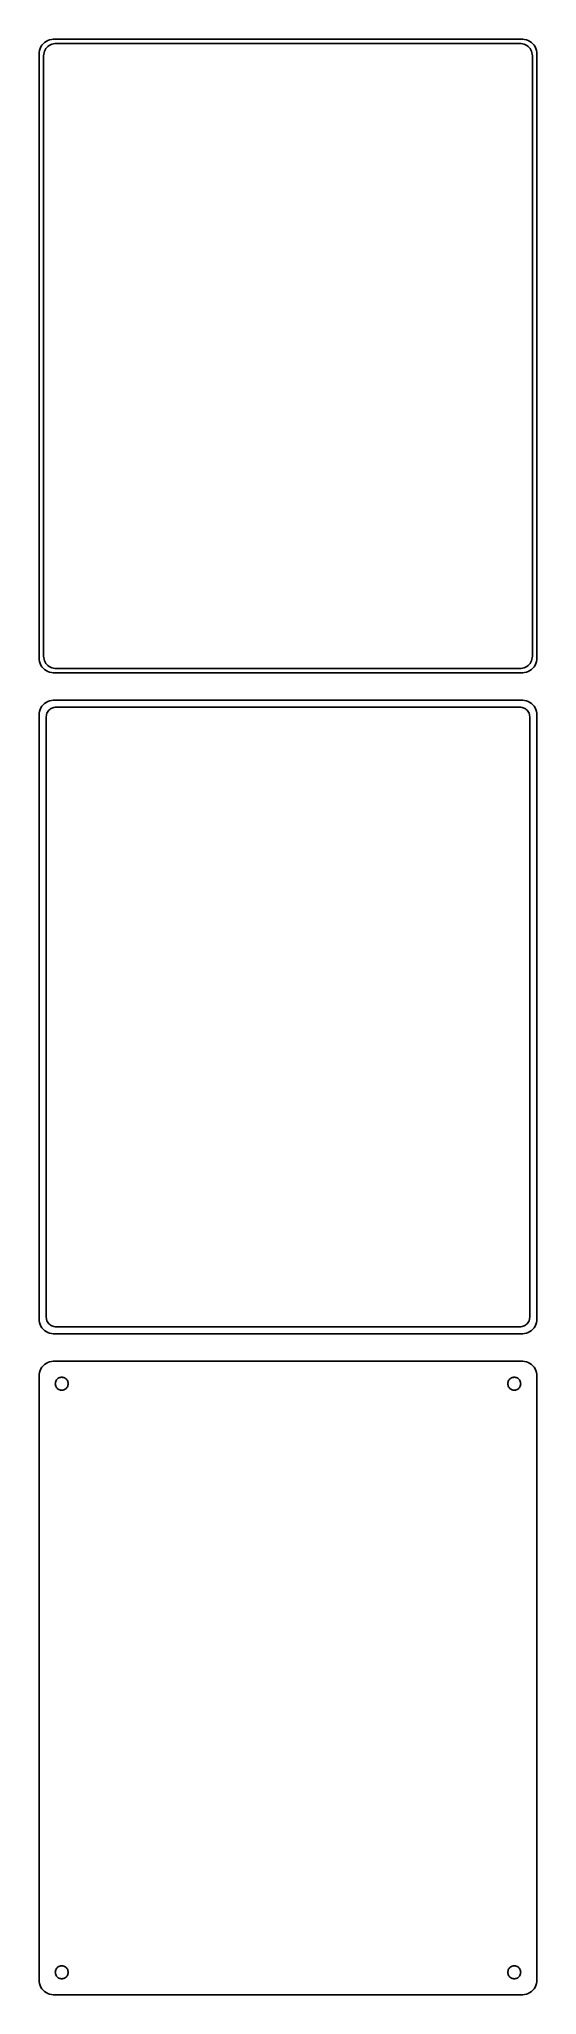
# Model space of a CAD drawing. Header units: metres. Extents: x -82 to 82, y 552 to 1200.
import ezdxf

# ---------------------------------------------------------------- set-up
doc = ezdxf.new("R2010")
doc.units = ezdxf.units.M

msp = doc.modelspace()

# ---------------------------------------------------------------- linework, layer by layer
for p, q in [((-80.6871, 1198.85), (-81.1448, 1198.42)), ((-80.1791, 1199.22), (-80.6871, 1198.85)), ((-79.6289, 1199.52), (-80.1791, 1199.22)), ((-79.0451, 1199.76), (-79.6289, 1199.52)), ((-78.4369, 1199.91), (-79.0451, 1199.76)), ((-77.8139, 1199.99), (-78.4369, 1199.91)), ((77.8139, 1199.99), (-77.8139, 1199.99)), ((78.4369, 1199.91), (77.8139, 1199.99)), ((79.0451, 1199.76), (78.4369, 1199.91)), ((79.6289, 1199.52), (79.0451, 1199.76)), ((80.1791, 1199.22), (79.6289, 1199.52)), ((80.6871, 1198.85), (80.1791, 1199.22)), ((81.1448, 1198.42), (80.6871, 1198.85)), ((-82.4606, 1195.63), (-82.5, 1195)), ((-82.5, 1195), (-82.5, 995)), ((-82.3429, 1196.24), (-82.4606, 1195.63)), ((-82.1489, 1196.84), (-82.3429, 1196.24)), ((-81.8815, 1197.41), (-82.1489, 1196.84)), ((-81.5451, 1197.94), (-81.8815, 1197.41)), ((-81.1448, 1198.42), (-81.5451, 1197.94)), ((-81, 1194.5), (-80.9685, 1195)), ((-81, 995.5), (-81, 1194.5)), ((-80.9685, 1195), (-80.8743, 1195.49)), ((-80.8743, 1195.49), (-80.7191, 1195.97)), ((-80.7191, 1195.97), (-80.5052, 1196.43)), ((-80.5052, 1196.43), (-80.2361, 1196.85)), ((-80.2361, 1196.85), (-79.9159, 1197.24)), ((-79.9159, 1197.24), (-79.5497, 1197.58)), ((-79.5497, 1197.58), (-79.1433, 1197.88)), ((-79.1433, 1197.88), (-78.7031, 1198.12)), ((-78.7031, 1198.12), (-78.2361, 1198.3)), ((-78.2361, 1198.3), (-77.7495, 1198.43)), ((-77.7495, 1198.43), (-77.2512, 1198.49)), ((-77.2512, 1198.49), (77.2512, 1198.49)), ((77.2512, 1198.49), (77.7495, 1198.43)), ((77.7495, 1198.43), (78.2361, 1198.3)), ((78.2361, 1198.3), (78.7031, 1198.12)), ((78.7031, 1198.12), (79.1433, 1197.88)), ((79.1433, 1197.88), (79.5497, 1197.58)), ((79.5497, 1197.58), (79.9159, 1197.24)), ((79.9159, 1197.24), (80.2361, 1196.85)), ((80.2361, 1196.85), (80.5052, 1196.43)), ((80.5052, 1196.43), (80.7191, 1195.97)), ((80.7191, 1195.97), (80.8743, 1195.49)), ((80.8743, 1195.49), (80.9685, 1195)), ((80.9685, 1195), (81, 1194.5)), ((81, 1194.5), (81, 995.5)), ((81.5451, 1197.94), (81.1448, 1198.42)), ((81.8815, 1197.41), (81.5451, 1197.94)), ((82.1489, 1196.84), (81.8815, 1197.41)), ((82.3429, 1196.24), (82.1489, 1196.84)), ((82.4606, 1195.63), (82.3429, 1196.24)), ((82.5, 1195), (82.4606, 1195.63)), ((82.5, 995), (82.5, 1195)), ((-82.5, 995), (-82.4606, 994.373)), ((-82.4606, 994.373), (-82.3429, 993.757)), ((-82.3429, 993.757), (-82.1489, 993.159)), ((-82.1489, 993.159), (-81.8815, 992.591)), ((-81.8815, 992.591), (-81.5451, 992.061)), ((-81.5451, 992.061), (-81.1448, 991.577)), ((-81.1448, 991.577), (-80.6871, 991.147)), ((-80.9685, 994.999), (-81, 995.5)), ((-80.8743, 994.505), (-80.9685, 994.999)), ((-80.7191, 994.028), (-80.8743, 994.505)), ((-80.5052, 993.573), (-80.7191, 994.028)), ((-80.2361, 993.149), (-80.5052, 993.573)), ((-79.9159, 992.762), (-80.2361, 993.149)), ((-79.5497, 992.418), (-79.9159, 992.762)), ((-79.1433, 992.123), (-79.5497, 992.418)), ((-78.7031, 991.881), (-79.1433, 992.123)), ((-78.2361, 991.696), (-78.7031, 991.881)), ((-77.7495, 991.571), (-78.2361, 991.696)), ((-77.2512, 991.508), (-77.7495, 991.571)), ((77.2512, 991.508), (-77.2512, 991.508)), ((77.7495, 991.571), (77.2512, 991.508)), ((78.2361, 991.696), (77.7495, 991.571)), ((78.7031, 991.881), (78.2361, 991.696)), ((79.1433, 992.123), (78.7031, 991.881)), ((79.5497, 992.418), (79.1433, 992.123)), ((79.9159, 992.762), (79.5497, 992.418)), ((80.2361, 993.149), (79.9159, 992.762)), ((80.5052, 993.573), (80.2361, 993.149)), ((80.7191, 994.028), (80.5052, 993.573)), ((80.6871, 991.147), (81.1448, 991.577)), ((80.8743, 994.505), (80.7191, 994.028)), ((80.9685, 994.999), (80.8743, 994.505)), ((81, 995.5), (80.9685, 994.999)), ((81.1448, 991.577), (81.5451, 992.061)), ((81.5451, 992.061), (81.8815, 992.591)), ((81.8815, 992.591), (82.1489, 993.159)), ((82.1489, 993.159), (82.3429, 993.757)), ((82.3429, 993.757), (82.4606, 994.373)), ((82.4606, 994.373), (82.5, 995)), ((-80.6871, 991.147), (-80.1791, 990.778)), ((-80.1791, 990.778), (-79.6289, 990.476)), ((-79.6289, 990.476), (-79.0451, 990.245)), ((-79.0451, 990.245), (-78.4369, 990.089)), ((-78.4369, 990.089), (-77.8139, 990.01)), ((-77.8139, 990.01), (77.8139, 990.01)), ((77.8139, 990.01), (78.4369, 990.089)), ((78.4369, 990.089), (79.0451, 990.245)), ((79.0451, 990.245), (79.6289, 990.476)), ((79.6289, 990.476), (80.1791, 990.778)), ((80.1791, 990.778), (80.6871, 991.147)), ((-81.5451, 978.939), (-81.8815, 978.409)), ((-81.1448, 979.423), (-81.5451, 978.939)), ((-80.6871, 979.853), (-81.1448, 979.423)), ((-80.1791, 980.222), (-80.6871, 979.853)), ((-79.6289, 980.524), (-80.1791, 980.222)), ((-79.0451, 980.755), (-79.6289, 980.524)), ((-78.4369, 980.911), (-79.0451, 980.755)), ((-77.8139, 980.99), (-78.4369, 980.911)), ((-78.3254, 978.317), (-77.9619, 978.461)), ((-77.9619, 978.461), (-77.5833, 978.558)), ((77.8139, 980.99), (-77.8139, 980.99)), ((-77.5833, 978.558), (-77.1955, 978.607)), ((-77.1955, 978.607), (77.1955, 978.607)), ((77.1955, 978.607), (77.5833, 978.558)), ((77.5833, 978.558), (77.9619, 978.461)), ((78.4369, 980.911), (77.8139, 980.99)), ((77.9619, 978.461), (78.3254, 978.317)), ((79.0451, 980.755), (78.4369, 980.911)), ((79.6289, 980.524), (79.0451, 980.755)), ((80.1791, 980.222), (79.6289, 980.524)), ((80.6871, 979.853), (80.1791, 980.222)), ((81.1448, 979.423), (80.6871, 979.853)), ((81.5451, 978.939), (81.1448, 979.423)), ((81.8815, 978.409), (81.5451, 978.939)), ((-82.4606, 976.627), (-82.5, 976)), ((-82.5, 976), (-82.5, 776)), ((-82.3429, 977.243), (-82.4606, 976.627)), ((-82.1489, 977.841), (-82.3429, 977.243)), ((-81.8815, 978.409), (-82.1489, 977.841)), ((-80.1129, 975.5), (-80.0884, 975.89)), ((-80.1129, 776.5), (-80.1129, 975.5)), ((-80.0884, 975.89), (-80.0151, 976.274)), ((-80.0151, 976.274), (-79.8943, 976.646)), ((-79.8943, 976.646), (-79.7279, 977)), ((-79.7279, 977), (-79.5184, 977.33)), ((-79.5184, 977.33), (-79.2692, 977.631)), ((-79.2692, 977.631), (-78.9843, 977.899)), ((-78.9843, 977.899), (-78.668, 978.128)), ((-78.668, 978.128), (-78.3254, 978.317)), ((78.3254, 978.317), (78.668, 978.128)), ((78.668, 978.128), (78.9843, 977.899)), ((78.9843, 977.899), (79.2692, 977.631)), ((79.2692, 977.631), (79.5184, 977.33)), ((79.5184, 977.33), (79.7279, 977)), ((79.7279, 977), (79.8943, 976.646)), ((79.8943, 976.646), (80.0151, 976.274)), ((80.0151, 976.274), (80.0884, 975.89)), ((80.0884, 975.89), (80.1129, 975.5)), ((80.1129, 975.5), (80.1129, 776.5)), ((82.1489, 977.841), (81.8815, 978.409)), ((82.3429, 977.243), (82.1489, 977.841)), ((82.4606, 976.627), (82.3429, 977.243)), ((82.5, 976), (82.4606, 976.627)), ((82.5, 776), (82.5, 976)), ((-82.5, 776), (-82.4606, 775.373)), ((-82.4606, 775.373), (-82.3429, 774.757)), ((-82.3429, 774.757), (-82.1489, 774.159)), ((-82.1489, 774.159), (-81.8815, 773.591)), ((-81.8815, 773.591), (-81.5451, 773.061)), ((-81.5451, 773.061), (-81.1448, 772.577)), ((-81.1448, 772.577), (-80.6871, 772.147)), ((-80.6871, 772.147), (-80.1791, 771.778)), ((-80.1791, 771.778), (-79.6289, 771.476)), ((-80.0884, 776.11), (-80.1129, 776.5)), ((-80.0151, 775.726), (-80.0884, 776.11)), ((-79.8943, 775.354), (-80.0151, 775.726)), ((-79.7279, 775), (-79.8943, 775.354)), ((-79.5184, 774.67), (-79.7279, 775)), ((-79.6289, 771.476), (-79.0451, 771.245)), ((-79.2692, 774.369), (-79.5184, 774.67)), ((-78.9843, 774.101), (-79.2692, 774.369)), ((-79.0451, 771.245), (-78.4369, 771.089)), ((-78.668, 773.872), (-78.9843, 774.101)), ((-78.3254, 773.683), (-78.668, 773.872)), ((-77.9619, 773.539), (-78.3254, 773.683)), ((-77.5833, 773.442), (-77.9619, 773.539)), ((-77.1955, 773.393), (-77.5833, 773.442)), ((77.1955, 773.393), (-77.1955, 773.393)), ((77.5833, 773.442), (77.1955, 773.393)), ((77.9619, 773.539), (77.5833, 773.442)), ((78.3254, 773.683), (77.9619, 773.539)), ((78.668, 773.872), (78.3254, 773.683)), ((78.4369, 771.089), (79.0451, 771.245)), ((78.9843, 774.101), (78.668, 773.872)), ((79.2692, 774.369), (78.9843, 774.101)), ((79.0451, 771.245), (79.6289, 771.476)), ((79.5184, 774.67), (79.2692, 774.369)), ((79.7279, 775), (79.5184, 774.67)), ((79.6289, 771.476), (80.1791, 771.778)), ((79.8943, 775.354), (79.7279, 775)), ((80.0151, 775.726), (79.8943, 775.354)), ((80.0884, 776.11), (80.0151, 775.726)), ((80.1129, 776.5), (80.0884, 776.11)), ((80.1791, 771.778), (80.6871, 772.147)), ((80.6871, 772.147), (81.1448, 772.577)), ((81.1448, 772.577), (81.5451, 773.061)), ((81.5451, 773.061), (81.8815, 773.591)), ((81.8815, 773.591), (82.1489, 774.159)), ((82.1489, 774.159), (82.3429, 774.757)), ((82.3429, 774.757), (82.4606, 775.373)), ((82.4606, 775.373), (82.5, 776)), ((-78.4369, 771.089), (-77.8139, 771.01)), ((-77.8139, 771.01), (77.8139, 771.01)), ((77.8139, 771.01), (78.4369, 771.089)), ((-82.3429, 758.243), (-82.4606, 757.627)), ((-82.1489, 758.841), (-82.3429, 758.243)), ((-81.8815, 759.409), (-82.1489, 758.841)), ((-81.5451, 759.939), (-81.8815, 759.409)), ((-81.1448, 760.423), (-81.5451, 759.939)), ((-80.6871, 760.853), (-81.1448, 760.423)), ((-80.1791, 761.222), (-80.6871, 760.853)), ((-79.6289, 761.524), (-80.1791, 761.222)), ((-79.0451, 761.755), (-79.6289, 761.524)), ((-78.4369, 761.911), (-79.0451, 761.755)), ((-77.8139, 761.99), (-78.4369, 761.911)), ((77.8139, 761.99), (-77.8139, 761.99)), ((78.4369, 761.911), (77.8139, 761.99)), ((79.0451, 761.755), (78.4369, 761.911)), ((79.6289, 761.524), (79.0451, 761.755)), ((80.1791, 761.222), (79.6289, 761.524)), ((80.6871, 760.853), (80.1791, 761.222)), ((81.1448, 760.423), (80.6871, 760.853)), ((81.5451, 759.939), (81.1448, 760.423)), ((81.8815, 759.409), (81.5451, 759.939)), ((82.1489, 758.841), (81.8815, 759.409)), ((82.3429, 758.243), (82.1489, 758.841)), ((82.4606, 757.627), (82.3429, 758.243)), ((-82.4606, 757.627), (-82.5, 757)), ((-82.5, 757), (-82.5, 557)), ((-77.1353, 754.5), (-77.1185, 754.768)), ((-77.1185, 754.232), (-77.1353, 754.5)), ((-77.1185, 754.768), (-77.0682, 755.031)), ((-77.0682, 753.969), (-77.1185, 754.232)), ((-77.0682, 755.031), (-76.9853, 755.286)), ((-76.9853, 753.714), (-77.0682, 753.969)), ((-76.9853, 755.286), (-76.8712, 755.529)), ((-76.8712, 753.471), (-76.9853, 753.714)), ((-76.8712, 755.529), (-76.7275, 755.755)), ((-76.7275, 753.245), (-76.8712, 753.471)), ((-76.7275, 755.755), (-76.5566, 755.962)), ((-76.5566, 753.038), (-76.7275, 753.245)), ((-76.5566, 755.962), (-76.3611, 756.145)), ((-76.3611, 752.855), (-76.5566, 753.038)), ((-76.3611, 756.145), (-76.1441, 756.303)), ((-76.1441, 752.697), (-76.3611, 752.855)), ((-76.1441, 756.303), (-75.9092, 756.432)), ((-75.9092, 752.568), (-76.1441, 752.697)), ((-75.9092, 756.432), (-75.6598, 756.531)), ((-75.6598, 752.469), (-75.9092, 752.568)), ((-75.6598, 756.531), (-75.4001, 756.597)), ((-75.4001, 752.403), (-75.6598, 752.469)), ((-75.4001, 756.597), (-75.1341, 756.631)), ((-75.1341, 752.369), (-75.4001, 752.403)), ((-75.1341, 756.631), (-74.8659, 756.631)), ((-74.8659, 752.369), (-75.1341, 752.369)), ((-74.8659, 756.631), (-74.5999, 756.597)), ((-74.5999, 752.403), (-74.8659, 752.369)), ((-74.5999, 756.597), (-74.3401, 756.531)), ((-74.3401, 752.469), (-74.5999, 752.403)), ((-74.3401, 756.531), (-74.0908, 756.432)), ((-74.0908, 752.568), (-74.3401, 752.469)), ((-74.0908, 756.432), (-73.8559, 756.303)), ((-73.8559, 752.697), (-74.0908, 752.568)), ((-73.8559, 756.303), (-73.6389, 756.145)), ((-73.6389, 752.855), (-73.8559, 752.697)), ((-73.6389, 756.145), (-73.4434, 755.962)), ((-73.4434, 753.038), (-73.6389, 752.855)), ((-73.4434, 755.962), (-73.2725, 755.755)), ((-73.2725, 753.245), (-73.4434, 753.038)), ((-73.2725, 755.755), (-73.1288, 755.529)), ((-73.1288, 753.471), (-73.2725, 753.245)), ((-73.1288, 755.529), (-73.0146, 755.286)), ((-73.0146, 753.714), (-73.1288, 753.471)), ((-73.0146, 755.286), (-72.9318, 755.031)), ((-72.9318, 753.969), (-73.0146, 753.714)), ((-72.9318, 755.031), (-72.8815, 754.768)), ((-72.8815, 754.232), (-72.9318, 753.969)), ((-72.8815, 754.768), (-72.8647, 754.5)), ((-72.8647, 754.5), (-72.8815, 754.232)), ((72.8647, 754.5), (72.8815, 754.768)), ((72.8815, 754.232), (72.8647, 754.5)), ((72.8815, 754.768), (72.9318, 755.031)), ((72.9318, 753.969), (72.8815, 754.232)), ((72.9318, 755.031), (73.0146, 755.286)), ((73.0146, 753.714), (72.9318, 753.969)), ((73.0146, 755.286), (73.1288, 755.529)), ((73.1288, 753.471), (73.0146, 753.714)), ((73.1288, 755.529), (73.2725, 755.755)), ((73.2725, 753.245), (73.1288, 753.471)), ((73.2725, 755.755), (73.4434, 755.962)), ((73.4434, 753.038), (73.2725, 753.245)), ((73.4434, 755.962), (73.6389, 756.145)), ((73.6389, 752.855), (73.4434, 753.038)), ((73.6389, 756.145), (73.8559, 756.303)), ((73.8559, 752.697), (73.6389, 752.855)), ((73.8559, 756.303), (74.0908, 756.432)), ((74.0908, 752.568), (73.8559, 752.697)), ((74.0908, 756.432), (74.3401, 756.531)), ((74.3401, 752.469), (74.0908, 752.568)), ((74.3401, 756.531), (74.5999, 756.597)), ((74.5999, 752.403), (74.3401, 752.469)), ((74.5999, 756.597), (74.8659, 756.631)), ((74.8659, 752.369), (74.5999, 752.403)), ((74.8659, 756.631), (75.1341, 756.631)), ((75.1341, 752.369), (74.8659, 752.369)), ((75.1341, 756.631), (75.4001, 756.597)), ((75.4001, 752.403), (75.1341, 752.369)), ((75.4001, 756.597), (75.6598, 756.531)), ((75.6598, 752.469), (75.4001, 752.403)), ((75.6598, 756.531), (75.9092, 756.432)), ((75.9092, 752.568), (75.6598, 752.469)), ((75.9092, 756.432), (76.1441, 756.303)), ((76.1441, 752.697), (75.9092, 752.568)), ((76.1441, 756.303), (76.3611, 756.145)), ((76.3611, 752.855), (76.1441, 752.697)), ((76.3611, 756.145), (76.5566, 755.962)), ((76.5566, 753.038), (76.3611, 752.855)), ((76.5566, 755.962), (76.7275, 755.755)), ((76.7275, 753.245), (76.5566, 753.038)), ((76.7275, 755.755), (76.8712, 755.529)), ((76.8712, 753.471), (76.7275, 753.245)), ((76.8712, 755.529), (76.9853, 755.286)), ((76.9853, 753.714), (76.8712, 753.471)), ((76.9853, 755.286), (77.0682, 755.031)), ((77.0682, 753.969), (76.9853, 753.714)), ((77.0682, 755.031), (77.1185, 754.768)), ((77.1185, 754.232), (77.0682, 753.969)), ((77.1185, 754.768), (77.1353, 754.5)), ((77.1353, 754.5), (77.1185, 754.232)), ((82.5, 757), (82.4606, 757.627)), ((82.5, 557), (82.5, 757)), ((-77.1353, 559.5), (-77.1185, 559.768)), ((-77.1185, 559.232), (-77.1353, 559.5)), ((-77.1185, 559.768), (-77.0682, 560.031)), ((-77.0682, 558.969), (-77.1185, 559.232)), ((-77.0682, 560.031), (-76.9853, 560.286)), ((-76.9853, 558.714), (-77.0682, 558.969)), ((-76.9853, 560.286), (-76.8712, 560.529)), ((-76.8712, 558.471), (-76.9853, 558.714)), ((-76.8712, 560.529), (-76.7275, 560.755)), ((-76.7275, 558.245), (-76.8712, 558.471)), ((-76.7275, 560.755), (-76.5566, 560.962)), ((-76.5566, 558.038), (-76.7275, 558.245)), ((-76.5566, 560.962), (-76.3611, 561.145)), ((-76.3611, 557.855), (-76.5566, 558.038)), ((-76.3611, 561.145), (-76.1441, 561.303)), ((-76.1441, 557.697), (-76.3611, 557.855)), ((-76.1441, 561.303), (-75.9092, 561.432)), ((-75.9092, 557.568), (-76.1441, 557.697)), ((-75.9092, 561.432), (-75.6598, 561.531)), ((-75.6598, 557.469), (-75.9092, 557.568)), ((-75.6598, 561.531), (-75.4001, 561.597)), ((-75.4001, 557.403), (-75.6598, 557.469)), ((-75.4001, 561.597), (-75.1341, 561.631)), ((-75.1341, 557.369), (-75.4001, 557.403)), ((-75.1341, 561.631), (-74.8659, 561.631)), ((-74.8659, 557.369), (-75.1341, 557.369)), ((-74.8659, 561.631), (-74.5999, 561.597)), ((-74.5999, 557.403), (-74.8659, 557.369)), ((-74.5999, 561.597), (-74.3401, 561.531)), ((-74.3401, 557.469), (-74.5999, 557.403)), ((-74.3401, 561.531), (-74.0908, 561.432)), ((-74.0908, 557.568), (-74.3401, 557.469)), ((-74.0908, 561.432), (-73.8559, 561.303)), ((-73.8559, 557.697), (-74.0908, 557.568)), ((-73.8559, 561.303), (-73.6389, 561.145)), ((-73.6389, 557.855), (-73.8559, 557.697)), ((-73.6389, 561.145), (-73.4434, 560.962)), ((-73.4434, 558.038), (-73.6389, 557.855)), ((-73.4434, 560.962), (-73.2725, 560.755)), ((-73.2725, 558.245), (-73.4434, 558.038)), ((-73.2725, 560.755), (-73.1288, 560.529)), ((-73.1288, 558.471), (-73.2725, 558.245)), ((-73.1288, 560.529), (-73.0146, 560.286)), ((-73.0146, 558.714), (-73.1288, 558.471)), ((-73.0146, 560.286), (-72.9318, 560.031)), ((-72.9318, 558.969), (-73.0146, 558.714)), ((-72.9318, 560.031), (-72.8815, 559.768)), ((-72.8815, 559.232), (-72.9318, 558.969)), ((-72.8815, 559.768), (-72.8647, 559.5)), ((-72.8647, 559.5), (-72.8815, 559.232)), ((72.8647, 559.5), (72.8815, 559.768)), ((72.8815, 559.232), (72.8647, 559.5)), ((72.8815, 559.768), (72.9318, 560.031)), ((72.9318, 558.969), (72.8815, 559.232)), ((72.9318, 560.031), (73.0146, 560.286)), ((73.0146, 558.714), (72.9318, 558.969)), ((73.0146, 560.286), (73.1288, 560.529)), ((73.1288, 558.471), (73.0146, 558.714)), ((73.1288, 560.529), (73.2725, 560.755)), ((73.2725, 558.245), (73.1288, 558.471)), ((73.2725, 560.755), (73.4434, 560.962)), ((73.4434, 558.038), (73.2725, 558.245)), ((73.4434, 560.962), (73.6389, 561.145)), ((73.6389, 557.855), (73.4434, 558.038)), ((73.6389, 561.145), (73.8559, 561.303)), ((73.8559, 557.697), (73.6389, 557.855)), ((73.8559, 561.303), (74.0908, 561.432)), ((74.0908, 557.568), (73.8559, 557.697)), ((74.0908, 561.432), (74.3401, 561.531)), ((74.3401, 557.469), (74.0908, 557.568)), ((74.3401, 561.531), (74.5999, 561.597)), ((74.5999, 557.403), (74.3401, 557.469)), ((74.5999, 561.597), (74.8659, 561.631)), ((74.8659, 557.369), (74.5999, 557.403)), ((74.8659, 561.631), (75.1341, 561.631)), ((75.1341, 557.369), (74.8659, 557.369)), ((75.1341, 561.631), (75.4001, 561.597)), ((75.4001, 557.403), (75.1341, 557.369)), ((75.4001, 561.597), (75.6598, 561.531)), ((75.6598, 557.469), (75.4001, 557.403)), ((75.6598, 561.531), (75.9092, 561.432)), ((75.9092, 557.568), (75.6598, 557.469)), ((75.9092, 561.432), (76.1441, 561.303)), ((76.1441, 557.697), (75.9092, 557.568)), ((76.1441, 561.303), (76.3611, 561.145)), ((76.3611, 557.855), (76.1441, 557.697)), ((76.3611, 561.145), (76.5566, 560.962)), ((76.5566, 558.038), (76.3611, 557.855)), ((76.5566, 560.962), (76.7275, 560.755)), ((76.7275, 558.245), (76.5566, 558.038)), ((76.7275, 560.755), (76.8712, 560.529)), ((76.8712, 558.471), (76.7275, 558.245)), ((76.8712, 560.529), (76.9853, 560.286)), ((76.9853, 558.714), (76.8712, 558.471)), ((76.9853, 560.286), (77.0682, 560.031)), ((77.0682, 558.969), (76.9853, 558.714)), ((77.0682, 560.031), (77.1185, 559.768)), ((77.1185, 559.232), (77.0682, 558.969)), ((77.1185, 559.768), (77.1353, 559.5)), ((77.1353, 559.5), (77.1185, 559.232)), ((-82.5, 557), (-82.4606, 556.373)), ((-82.4606, 556.373), (-82.3429, 555.757)), ((-82.3429, 555.757), (-82.1489, 555.159)), ((-82.1489, 555.159), (-81.8815, 554.591)), ((-81.8815, 554.591), (-81.5451, 554.061)), ((-81.5451, 554.061), (-81.1448, 553.577)), ((-81.1448, 553.577), (-80.6871, 553.147)), ((-80.6871, 553.147), (-80.1791, 552.778)), ((-80.1791, 552.778), (-79.6289, 552.476)), ((-79.6289, 552.476), (-79.0451, 552.245)), ((-79.0451, 552.245), (-78.4369, 552.089)), ((-78.4369, 552.089), (-77.8139, 552.01)), ((-77.8139, 552.01), (77.8139, 552.01)), ((77.8139, 552.01), (78.4369, 552.089)), ((78.4369, 552.089), (79.0451, 552.245)), ((79.0451, 552.245), (79.6289, 552.476)), ((79.6289, 552.476), (80.1791, 552.778)), ((80.1791, 552.778), (80.6871, 553.147)), ((80.6871, 553.147), (81.1448, 553.577)), ((81.1448, 553.577), (81.5451, 554.061)), ((81.5451, 554.061), (81.8815, 554.591)), ((81.8815, 554.591), (82.1489, 555.159)), ((82.1489, 555.159), (82.3429, 555.757)), ((82.3429, 555.757), (82.4606, 556.373)), ((82.4606, 556.373), (82.5, 557))]:
    msp.add_line(p, q)

doc.saveas('drawing.dxf')
